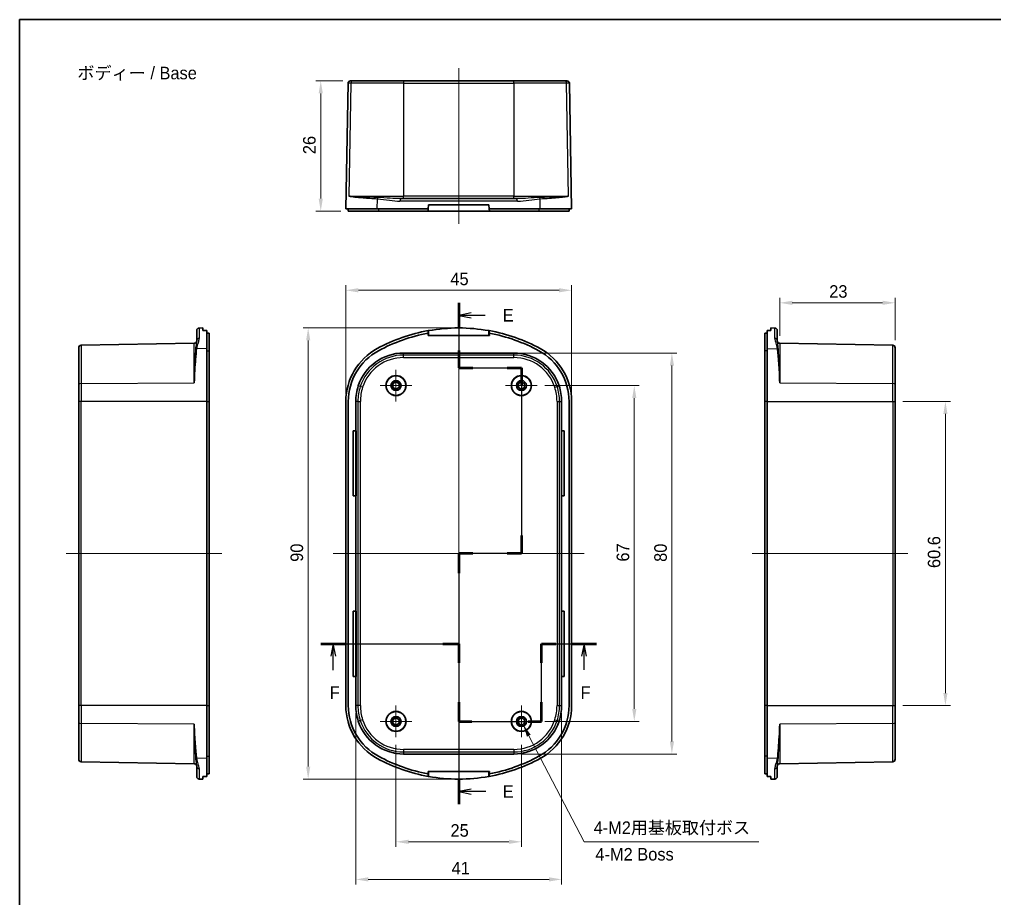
# Model space of a CAD drawing. Header units: millimetres. Extents: x -310 to 1154, y 4 to 285.
# Drawn here: x 763 to 957.3, y 110.1 to 285.5 of the extents above; entities that cross this region are included whole.
import ezdxf

# ---------------------------------------------------------------- set-up
doc = ezdxf.new("R2010")
doc.units = ezdxf.units.MM
doc.layers.get('Defpoints').update_dxf_attribs({"lineweight": 25})
for name, color, linetype, lineweight in [('Border (ISO)', 7, 'Continuous', 35), ('Center Mark (ISO)', 131, 'Continuous', 18), ('Centerline (ISO)', 131, 'Continuous', 18), ('Dimension (ISO)', 7, 'Continuous', 18), ('Section Line (ISO)', 7, 'Continuous', 25), ('Symbol (ISO)', 7, 'Continuous', 18), ('Visible (ISO)', 7, 'Continuous', 35), ('Visible Narrow (ISO)', 7, 'Continuous', 25)]:
    doc.layers.add(name, color=color, linetype=linetype, lineweight=lineweight)
doc.styles.add('Note Text (TK)', font='')
doc.styles.get('Note Text (TK)').set_extended_font_data('MS PGothic')
doc.dimstyles.new('Default - Method 1b (TK)', dxfattribs={"dimtxt": 2.5, "dimasz": 2.5, "dimexe": 1, "dimexo": 1.5, "dimgap": 1, "dimtad": 1, "dimtoh": 1, "dimrnd": 1e-08, "dimdsep": 46, "dimtxsty": 'Note Text (TK)', "dimcen": 0.09, "dimdle": 5, "dimclrd": 100, "dimclre": 100, "dimclrt": 7, "dimadec": 1, "dimazin": 1, "dimtfac": 1, "dimtmove": 0, "dimatfit": 3, "dimfxl": 1, "dimtolj": 1, "dimlwd": -1, "dimlwe": -1, "dimarcsym": 0})

# ---------------------------------------------------------------- blocks, each defined once
blk = doc.blocks.new('図面枠 tk図枠')
at = {"layer": 'Border (ISO)'}
for q in [(405.5, 289), (14.5, 8)]:
    blk.add_line((14.5, 289), q, dxfattribs=at)
blk = doc.blocks.new('2dTransSection4')
at = {"layer": 'Section Line (ISO)', "linetype": 'Continuous'}
for p, q in [((102.04, 235.98), (102.04, 223.01)), ((104.54, 233.98), (102.04, 233.48)), ((104.54, 233.48), (102.04, 233.48)), ((102.04, 233.48), (104.54, 232.98)), ((107.34, 233.48), (104.54, 233.48)), ((102.04, 223.01), (114.54, 223.01)), ((114.54, 223.01), (114.54, 185.98)), ((114.54, 185.98), (102.04, 185.98)), ((102.04, 185.98), (102.04, 135.98)), ((104.54, 138.98), (102.04, 138.48)), ((104.54, 138.48), (102.04, 138.48)), ((102.04, 138.48), (104.54, 137.98)), ((107.42, 138.48), (104.54, 138.48))]:
    blk.add_line(p, q, dxfattribs=at)
at = {"layer": 'Section Line (ISO)', "linetype": 'Continuous', "lineweight": 50}
for p, q in [((102.04, 235.98), (102.04, 230.98)), ((102.04, 226.5), (102.04, 223.01)), ((102.04, 223.01), (104.88, 223.01)), ((111.71, 223.01), (114.54, 223.01)), ((114.54, 223.01), (114.54, 219.44)), ((114.54, 189.55), (114.54, 185.98)), ((104.88, 185.98), (102.04, 185.98)), ((102.04, 185.98), (102.04, 182.03)), ((114.54, 185.98), (111.71, 185.98)), ((102.04, 140.98), (102.04, 135.98))]:
    blk.add_line(p, q, dxfattribs=at)
at = {"layer": 'Section Line (ISO)', "char_height": 2.5, "attachment_point": 7, "style": 'Note Text (TK)'}
for insert in [(110.82, 232.25), (110.82, 137.25)]:
    blk.add_mtext('E', dxfattribs=dict(at, insert=insert))
blk = doc.blocks.new('2dTransSection5')
at = {"layer": 'Section Line (ISO)', "linetype": 'Continuous'}
for p, q in [((74.54, 167.98), (102.04, 167.98)), ((77.04, 167.98), (76.54, 165.48)), ((77.04, 165.48), (77.04, 167.98)), ((77.54, 165.48), (77.04, 167.98)), ((102.04, 167.98), (102.04, 152.48)), ((118.55, 152.48), (118.55, 167.98)), ((118.55, 167.98), (129.54, 167.98)), ((127.04, 167.98), (126.54, 165.48)), ((127.04, 165.48), (127.04, 167.98)), ((127.54, 165.48), (127.04, 167.98)), ((77.04, 162.73), (77.04, 165.48)), ((127.04, 162.78), (127.04, 165.48)), ((102.04, 152.48), (118.55, 152.48))]:
    blk.add_line(p, q, dxfattribs=at)
at = {"layer": 'Section Line (ISO)', "linetype": 'Continuous', "lineweight": 50}
for p, q in [((74.54, 167.98), (79.54, 167.98)), ((98.88, 167.98), (102.04, 167.98)), ((102.04, 167.98), (102.04, 164.14)), ((118.55, 164.14), (118.55, 167.98)), ((118.55, 167.98), (121.38, 167.98)), ((124.54, 167.98), (129.54, 167.98)), ((102.04, 156.31), (102.04, 152.48)), ((118.55, 152.48), (118.55, 156.31)), ((102.04, 152.48), (104.67, 152.48)), ((115.92, 152.48), (118.55, 152.48))]:
    blk.add_line(p, q, dxfattribs=at)
at = {"layer": 'Section Line (ISO)', "char_height": 2.5, "attachment_point": 7, "style": 'Note Text (TK)'}
for insert in [(76.33, 156.98), (126.33, 156.98)]:
    blk.add_mtext('F', dxfattribs=dict(at, insert=insert))
blk = doc.blocks.new('*D33')
at = {"layer": 'Defpoints', "color": 0}
for p in [(828.98, 273.23), (823.04, 247.23), (828.54, 247.23)]:
    blk.add_point(p, dxfattribs=at)
at = {"layer": 'Dimension (ISO)', "color": 100}
for p, q in [((827.48, 273.23), (822.04, 273.23)), ((823.04, 270.73), (823.04, 249.73)), ((827.04, 247.23), (822.04, 247.23))]:
    blk.add_line(p, q, dxfattribs=at)
for points in [[(822.63, 270.73), (823.46, 270.73), (823.04, 273.23)], [(822.63, 249.73), (823.46, 249.73), (823.04, 247.23)]]:
    blk.add_solid(points, dxfattribs=at)
at = {"layer": 'Dimension (ISO)', "color": 7, "insert": (820.79, 258.6), "char_height": 2.5, "attachment_point": 4, "rotation": 90, "style": 'Note Text (TK)'}
blk.add_mtext('\\A1;26', dxfattribs=at)
blk = doc.blocks.new('*D40')
at = {"layer": 'Defpoints', "color": 0}
for p in [(873.04, 231.45), (828.04, 209.28), (873.04, 209.28)]:
    blk.add_point(p, dxfattribs=at)
at = {"layer": 'Dimension (ISO)', "color": 100}
for p, q in [((828.04, 210.78), (828.04, 232.45)), ((830.54, 231.45), (870.54, 231.45)), ((873.04, 210.78), (873.04, 232.45))]:
    blk.add_line(p, q, dxfattribs=at)
for points in [[(830.54, 231.87), (830.54, 231.03), (828.04, 231.45)], [(870.54, 231.87), (870.54, 231.03), (873.04, 231.45)]]:
    blk.add_solid(points, dxfattribs=at)
at = {"layer": 'Dimension (ISO)', "color": 7, "insert": (848.88, 233.7), "char_height": 2.5, "attachment_point": 4, "style": 'Note Text (TK)'}
blk.add_mtext('\\A1;45', dxfattribs=at)
blk = doc.blocks.new('*D41')
at = {"layer": 'Defpoints', "color": 0}
for p in [(820.54, 223.94), (850.54, 223.94), (850.54, 133.96)]:
    blk.add_point(p, dxfattribs=at)
at = {"layer": 'Dimension (ISO)', "color": 100}
for p, q in [((849.04, 223.94), (819.54, 223.94)), ((820.54, 136.46), (820.54, 221.44)), ((849.04, 133.96), (819.54, 133.96))]:
    blk.add_line(p, q, dxfattribs=at)
for points in [[(820.13, 221.44), (820.96, 221.44), (820.54, 223.94)], [(820.13, 136.46), (820.96, 136.46), (820.54, 133.96)]]:
    blk.add_solid(points, dxfattribs=at)
at = {"layer": 'Dimension (ISO)', "color": 7, "insert": (818.29, 177.29), "char_height": 2.5, "attachment_point": 4, "rotation": 90, "style": 'Note Text (TK)'}
blk.add_mtext('\\A1;90', dxfattribs=at)
blk = doc.blocks.new('*D42')
at = {"layer": 'Defpoints', "color": 0}
for p in [(866.2, 212.45), (866.2, 145.45), (885.54, 145.45)]:
    blk.add_point(p, dxfattribs=at)
at = {"layer": 'Dimension (ISO)', "color": 100}
for p, q in [((867.7, 212.45), (886.54, 212.45)), ((885.54, 209.95), (885.54, 147.95)), ((867.7, 145.45), (886.54, 145.45))]:
    blk.add_line(p, q, dxfattribs=at)
for points in [[(885.13, 209.95), (885.96, 209.95), (885.54, 212.45)], [(885.13, 147.95), (885.96, 147.95), (885.54, 145.45)]]:
    blk.add_solid(points, dxfattribs=at)
at = {"layer": 'Dimension (ISO)', "color": 7, "insert": (883.29, 177.34), "char_height": 2.5, "attachment_point": 4, "rotation": 90, "style": 'Note Text (TK)'}
blk.add_mtext('\\A1;67', dxfattribs=at)
blk = doc.blocks.new('*D43')
at = {"layer": 'Defpoints', "color": 0}
for p in [(861.53, 218.94), (861.53, 138.96), (893.04, 138.96)]:
    blk.add_point(p, dxfattribs=at)
at = {"layer": 'Dimension (ISO)', "color": 100}
for p, q in [((863.03, 218.94), (894.04, 218.94)), ((893.04, 216.44), (893.04, 141.46)), ((863.03, 138.96), (894.04, 138.96))]:
    blk.add_line(p, q, dxfattribs=at)
for points in [[(892.63, 216.44), (893.46, 216.44), (893.04, 218.94)], [(892.63, 141.46), (893.46, 141.46), (893.04, 138.96)]]:
    blk.add_solid(points, dxfattribs=at)
at = {"layer": 'Dimension (ISO)', "color": 7, "insert": (890.79, 177.28), "char_height": 2.5, "attachment_point": 4, "rotation": 90, "style": 'Note Text (TK)'}
blk.add_mtext('\\A1;80', dxfattribs=at)
blk = doc.blocks.new('*D44')
at = {"layer": 'Defpoints', "color": 0}
for p in [(838.04, 142.29), (863.04, 142.29), (863.04, 121.45)]:
    blk.add_point(p, dxfattribs=at)
at = {"layer": 'Dimension (ISO)', "color": 100}
for p, q in [((838.04, 140.79), (838.04, 120.45)), ((863.04, 140.79), (863.04, 120.45)), ((840.54, 121.45), (860.54, 121.45))]:
    blk.add_line(p, q, dxfattribs=at)
for points in [[(840.54, 121.87), (840.54, 121.03), (838.04, 121.45)], [(860.54, 121.87), (860.54, 121.03), (863.04, 121.45)]]:
    blk.add_solid(points, dxfattribs=at)
at = {"layer": 'Dimension (ISO)', "color": 7, "insert": (848.91, 123.7), "char_height": 2.5, "attachment_point": 4, "style": 'Note Text (TK)'}
blk.add_mtext('\\A1;25', dxfattribs=at)
blk = doc.blocks.new('*D45')
at = {"layer": 'Defpoints', "color": 0}
for p in [(830.03, 148.62), (871.05, 148.62), (871.05, 113.95)]:
    blk.add_point(p, dxfattribs=at)
at = {"layer": 'Dimension (ISO)', "color": 100}
for p, q in [((830.03, 147.12), (830.03, 112.95)), ((871.05, 147.12), (871.05, 112.95)), ((832.53, 113.95), (868.55, 113.95))]:
    blk.add_line(p, q, dxfattribs=at)
for points in [[(832.53, 114.37), (832.53, 113.53), (830.03, 113.95)], [(868.55, 114.37), (868.55, 113.53), (871.05, 113.95)]]:
    blk.add_solid(points, dxfattribs=at)
at = {"layer": 'Dimension (ISO)', "color": 7, "insert": (849.13, 116.2), "char_height": 2.5, "attachment_point": 4, "style": 'Note Text (TK)'}
blk.add_mtext('\\A1;41', dxfattribs=at)
blk = doc.blocks.new('*D46')
at = {"layer": 'Defpoints', "color": 0}
for p in [(862.72, 146.07), (863.37, 144.83)]:
    blk.add_point(p, dxfattribs=at)
at = {"layer": 'Dimension (ISO)', "color": 100}
for p, q in [((862.95, 145.45), (863.13, 145.45)), ((863.04, 145.36), (863.04, 145.54)), ((875.54, 121.45), (864.52, 142.61)), ((910.4, 121.45), (875.54, 121.45))]:
    blk.add_line(p, q, dxfattribs=at)
blk.add_solid([(864.89, 142.81), (864.15, 142.42), (863.37, 144.83)], dxfattribs=at)
at = {"layer": 'Dimension (ISO)', "color": 7, "insert": (876.54, 124.13), "char_height": 2.5, "attachment_point": 4, "style": 'Note Text (TK)'}
blk.add_mtext('\\A1; \\fＭＳ Ｐゴシック|b0|i0;\\H2.4873;4-M2用基板取付ボス', dxfattribs=at)
blk = doc.blocks.new('*D47')
at = {"layer": 'Defpoints', "color": 0}
for p in [(914.53, 228.95), (914.53, 220.88), (937.54, 219.99)]:
    blk.add_point(p, dxfattribs=at)
at = {"layer": 'Dimension (ISO)', "color": 100}
for p, q in [((914.53, 222.38), (914.53, 229.95)), ((937.54, 221.49), (937.54, 229.95)), ((935.04, 228.95), (917.03, 228.95))]:
    blk.add_line(p, q, dxfattribs=at)
for points in [[(917.03, 229.37), (917.03, 228.53), (914.53, 228.95)], [(935.04, 229.37), (935.04, 228.53), (937.54, 228.95)]]:
    blk.add_solid(points, dxfattribs=at)
at = {"layer": 'Dimension (ISO)', "color": 7, "insert": (924.4, 231.2), "char_height": 2.5, "attachment_point": 4, "style": 'Note Text (TK)'}
blk.add_mtext('\\A1;23', dxfattribs=at)
blk = doc.blocks.new('*D48')
at = {"layer": 'Defpoints', "color": 0}
for p in [(937.54, 209.28), (937.54, 148.62), (947.56, 148.62)]:
    blk.add_point(p, dxfattribs=at)
at = {"layer": 'Dimension (ISO)', "color": 100}
for p, q in [((939.04, 209.28), (948.56, 209.28)), ((947.56, 206.78), (947.56, 151.12)), ((939.04, 148.62), (948.56, 148.62))]:
    blk.add_line(p, q, dxfattribs=at)
for points in [[(947.14, 206.78), (947.97, 206.78), (947.56, 209.28)], [(947.14, 151.12), (947.97, 151.12), (947.56, 148.62)]]:
    blk.add_solid(points, dxfattribs=at)
at = {"layer": 'Dimension (ISO)', "color": 7, "insert": (945.31, 176.05), "char_height": 2.5, "attachment_point": 4, "rotation": 90, "style": 'Note Text (TK)'}
blk.add_mtext('\\A1;60.6', dxfattribs=at)

msp = doc.modelspace()

# ---------------------------------------------------------------- linework, layer by layer
at = {"layer": 'Center Mark (ISO)', "linetype": 'Continuous'}
for p, q in [((838.043, 215.6091), (838.043, 209.2877)), ((863.043, 215.6091), (863.043, 209.2877)), ((841.2037, 212.4484), (834.8823, 212.4484)), ((866.2037, 212.4484), (859.8823, 212.4484)), ((838.043, 148.6091), (838.043, 142.2877)), ((863.043, 148.6091), (863.043, 142.2877)), ((841.2037, 145.4484), (834.8823, 145.4484)), ((866.2037, 145.4484), (859.8823, 145.4484))]:
    msp.add_line(p, q, dxfattribs=at)
at = {"layer": 'Centerline (ISO)', "linetype": 'Continuous'}
for p, q in [((850.543, 275.7267), (850.543, 244.7267)), ((850.543, 226.4484), (850.543, 131.4484)), ((772.3201, 178.9484), (803.3201, 178.9484)), ((875.543, 178.9484), (825.543, 178.9484)), ((909.0376, 178.9484), (940.0376, 178.9484))]:
    msp.add_line(p, q, dxfattribs=at)
at = {"layer": 'Visible (ISO)'}
for p, q in [((828.043, 247.7267), (828.4795, 272.7354)), ((828.9795, 273.2267), (829.5229, 273.2267)), ((829.5229, 273.2267), (839.5574, 273.2267)), ((861.5286, 273.2267), (839.5574, 273.2267)), ((861.5286, 273.2267), (871.5631, 273.2267)), ((871.5631, 273.2267), (872.1066, 273.2267)), ((873.043, 247.7267), (872.6065, 272.7354)), ((839.009, 249.7267), (862.077, 249.7267)), ((834.3157, 247.7267), (828.043, 247.7267)), ((828.543, 247.7267), (828.543, 247.2267)), ((828.543, 247.2267), (834.5544, 247.2267)), ((844.4774, 247.7267), (834.3157, 247.7267)), ((834.5544, 247.2267), (844.4336, 247.2267)), ((844.4774, 247.7267), (844.4336, 247.2267)), ((844.4336, 247.2267), (856.6524, 247.2267)), ((844.543, 248.4767), (844.4774, 247.7267)), ((856.543, 248.4767), (844.543, 248.4767)), ((856.6086, 247.7267), (856.543, 248.4767)), ((856.6524, 247.2267), (856.6086, 247.7267)), ((866.7703, 247.7267), (856.6086, 247.7267)), ((856.6524, 247.2267), (866.5316, 247.2267)), ((866.5316, 247.2267), (872.543, 247.2267)), ((873.043, 247.7267), (866.7703, 247.7267)), ((872.543, 247.7267), (872.543, 247.2267)), ((798.8113, 223.9221), (799.5701, 223.9353)), ((799.5701, 223.9353), (799.5701, 223.4015)), ((913.5463, 223.9221), (912.7876, 223.9353)), ((912.7876, 223.4015), (912.7876, 223.9353)), ((798.3201, 221.3723), (798.3201, 223.4222)), ((800.3201, 223.403), (800.3201, 219.8261)), ((800.8201, 219.3867), (800.8201, 222.8866)), ((844.4336, 222.4484), (844.4336, 222.8866)), ((844.4336, 222.4484), (856.6524, 222.4484)), ((844.4774, 222.8947), (844.4774, 223.403)), ((844.543, 222.4484), (844.543, 223.4015)), ((856.543, 223.4015), (856.543, 222.4484)), ((856.6086, 223.403), (856.6086, 222.8947)), ((856.6524, 222.8866), (856.6524, 222.4484)), ((911.5376, 222.8866), (911.5376, 219.3867)), ((912.0376, 219.8261), (912.0376, 223.403)), ((914.0376, 223.4222), (914.0376, 221.3723)), ((774.8201, 212.7059), (774.8201, 219.992)), ((775.3113, 220.4919), (797.8288, 220.8849)), ((800.3201, 219.8261), (800.3201, 209.281)), ((912.0376, 209.281), (912.0376, 219.8261)), ((937.0463, 220.4919), (914.5288, 220.8849)), ((937.5376, 219.992), (937.5376, 212.7059)), ((800.8201, 209.281), (800.8201, 219.3867)), ((839.5574, 218.9372), (861.5286, 218.9372)), ((911.5376, 219.3867), (911.5376, 209.281)), ((774.8201, 209.281), (774.8201, 212.7059)), ((937.5376, 212.7059), (937.5376, 209.281)), ((774.8201, 209.281), (774.8201, 148.6158)), ((800.3201, 148.6158), (800.3201, 209.281)), ((800.8201, 209.281), (800.8201, 148.6158)), ((828.043, 148.6158), (828.043, 209.281)), ((828.543, 209.281), (828.543, 148.6158)), ((830.0343, 203.4484), (830.0343, 209.281)), ((871.0517, 209.281), (871.0517, 203.4484)), ((872.543, 148.6158), (872.543, 209.281)), ((873.043, 209.281), (873.043, 148.6158)), ((911.5376, 148.6158), (911.5376, 209.281)), ((912.0376, 209.281), (912.0376, 148.6158)), ((937.5376, 148.6158), (937.5376, 209.281)), ((829.5343, 190.4484), (829.5343, 203.4484)), ((829.5343, 203.4484), (830.0343, 203.4484)), ((830.0343, 203.4484), (830.0588, 203.4484)), ((830.0588, 203.4484), (830.0796, 203.4484)), ((830.0588, 203.4484), (830.0588, 190.4484)), ((830.0796, 203.4484), (830.0796, 190.4484)), ((871.0064, 190.4484), (871.0064, 203.4484)), ((871.0064, 203.4484), (871.0272, 203.4484)), ((871.0272, 203.4484), (871.0517, 203.4484)), ((871.0272, 203.4484), (871.0272, 190.4484)), ((871.0517, 203.4484), (871.5517, 203.4484)), ((871.5517, 203.4484), (871.5517, 190.4484)), ((830.0343, 190.4484), (829.5343, 190.4484)), ((830.0343, 167.4484), (830.0343, 190.4484)), ((830.0588, 190.4484), (830.0343, 190.4484)), ((830.0796, 190.4484), (830.0588, 190.4484)), ((871.0272, 190.4484), (871.0064, 190.4484)), ((871.0517, 190.4484), (871.0272, 190.4484)), ((871.0517, 190.4484), (871.0517, 167.4484)), ((871.5517, 190.4484), (871.0517, 190.4484)), ((829.5343, 154.4484), (829.5343, 167.4484)), ((829.5343, 167.4484), (830.0343, 167.4484)), ((830.0343, 167.4484), (830.0588, 167.4484)), ((830.0588, 167.4484), (830.0796, 167.4484)), ((830.0588, 167.4484), (830.0588, 154.4484)), ((830.0796, 167.4484), (830.0796, 154.4484)), ((871.0064, 167.4484), (871.0272, 167.4484)), ((871.0064, 154.4484), (871.0064, 167.4484)), ((871.0272, 167.4484), (871.0517, 167.4484)), ((871.0272, 167.4484), (871.0272, 154.4484)), ((871.0517, 167.4484), (871.5517, 167.4484)), ((871.5517, 167.4484), (871.5517, 154.4484)), ((830.0343, 154.4484), (829.5343, 154.4484)), ((830.0343, 148.6158), (830.0343, 154.4484)), ((830.0588, 154.4484), (830.0343, 154.4484)), ((830.0796, 154.4484), (830.0588, 154.4484)), ((871.0272, 154.4484), (871.0064, 154.4484)), ((871.0517, 154.4484), (871.0272, 154.4484)), ((871.0517, 154.4484), (871.0517, 148.6158)), ((871.5517, 154.4484), (871.0517, 154.4484)), ((774.8201, 145.1909), (774.8201, 148.6158)), ((800.3201, 148.6158), (800.3201, 138.0707)), ((800.8201, 138.5101), (800.8201, 148.6158)), ((911.5376, 148.6158), (911.5376, 138.5101)), ((912.0376, 138.0707), (912.0376, 148.6158)), ((937.5376, 148.6158), (937.5376, 145.1909)), ((774.8201, 137.9049), (774.8201, 145.1909)), ((937.5376, 145.1909), (937.5376, 137.9049)), ((800.3201, 138.0707), (800.3201, 134.4938)), ((800.8201, 135.0102), (800.8201, 138.5101)), ((861.5286, 138.9597), (839.5574, 138.9597)), ((911.5376, 138.5101), (911.5376, 135.0102)), ((912.0376, 134.4938), (912.0376, 138.0707)), ((775.3113, 137.4049), (797.8288, 137.0119)), ((798.3201, 134.4747), (798.3201, 136.5246)), ((914.0376, 136.5246), (914.0376, 134.4747)), ((937.0463, 137.4049), (914.5288, 137.0119)), ((799.5701, 134.4953), (799.5701, 133.9615)), ((856.6524, 135.4484), (844.4336, 135.4484)), ((844.4336, 135.0102), (844.4336, 135.4484)), ((844.4774, 134.4938), (844.4774, 135.0021)), ((844.543, 134.4953), (844.543, 135.4484)), ((856.543, 135.4484), (856.543, 134.4953)), ((856.6086, 135.0021), (856.6086, 134.4938)), ((856.6524, 135.4484), (856.6524, 135.0102)), ((912.7876, 133.9615), (912.7876, 134.4953)), ((798.8113, 133.9748), (799.5701, 133.9615)), ((913.5463, 133.9748), (912.7876, 133.9615))]:
    msp.add_line(p, q, dxfattribs=at)
for centre, radius in [((838.043, 212.4484), 2), ((838.043, 212.4484), 1.9651), ((863.043, 212.4484), 2), ((863.043, 212.4484), 1.9651), ((838.043, 212.4484), 1), ((838.043, 212.4484), 0.6974), ((838.043, 212.4484), 0.6607), ((863.043, 212.4484), 1), ((863.043, 212.4484), 0.6974), ((863.043, 212.4484), 0.6607), ((838.043, 145.4484), 2), ((838.043, 145.4484), 1.9651), ((838.043, 145.4484), 1), ((838.043, 145.4484), 0.6974), ((838.043, 145.4484), 0.6607), ((863.043, 145.4484), 2), ((863.043, 145.4484), 1.9651), ((863.043, 145.4484), 1), ((863.043, 145.4484), 0.6974), ((863.043, 145.4484), 0.6607)]:
    msp.add_circle(centre, radius, dxfattribs=at)
for centre, radius, start, end in [((828.9795, 272.7267), 0.5, 90, 179), ((872.1066, 272.7267), 0.5, 1, 90), ((798.8201, 223.4222), 0.5, 91, 180), ((850.543, 189.9484), 33.9869, 79.831795, 100.168205), ((913.5376, 223.4222), 0.5, 0, 89), ((850.543, 189.9484), 34, 100.276606, 118.507431), ((850.543, 189.9484), 33.5, 100.507777, 118.507431), ((850.543, 189.9484), 33.5, 100.431693, 100.507777), ((850.543, 189.9484), 34, 61.492569, 79.723394), ((850.543, 189.9484), 33.5, 79.492223, 79.568307), ((850.543, 189.9484), 33.5, 61.492569, 79.492223), ((775.3201, 219.992), 0.5, 91, 180), ((797.8201, 221.3849), 0.5, 271, 0), ((840.043, 209.281), 12, 118.507431, 180), ((861.043, 209.281), 12, 0, 61.492569), ((914.5376, 221.3849), 0.5, 180, 269), ((937.0376, 219.992), 0.5, 0, 89), ((840.043, 209.281), 11.5, 118.507431, 180), ((839.5574, 209.4391), 9.498, 90, 161.966859), ((861.5286, 209.4391), 9.498, 18.033141, 90), ((861.043, 209.281), 11.5, 0, 61.492569), ((840.043, 209.281), 10.0087, 161.966859, 180), ((861.043, 209.281), 10.0087, 0, 18.033141), ((840.043, 148.6158), 12, 180, 241.492569), ((840.043, 148.6158), 11.5, 180, 241.492569), ((840.043, 148.6158), 10.0087, 180, 198.033141), ((861.043, 148.6158), 11.5, 298.507431, 0), ((861.043, 148.6158), 12, 298.507431, 0), ((861.043, 148.6158), 10.0087, 341.966859, 0), ((839.5574, 148.4577), 9.498, 198.033141, 270), ((861.5286, 148.4577), 9.498, 270, 341.966859), ((850.543, 167.9484), 34, 241.492569, 259.723394), ((850.543, 167.9484), 33.5, 241.492569, 259.492223), ((850.543, 167.9484), 34, 280.276606, 298.507431), ((850.543, 167.9484), 33.5, 280.507777, 298.507431), ((775.3201, 137.9049), 0.5, 180, 269), ((797.8201, 136.512), 0.5, 0, 89), ((914.5376, 136.512), 0.5, 91, 180), ((937.0376, 137.9049), 0.5, 271, 0), ((798.8201, 134.4747), 0.5, 180, 269), ((850.543, 167.9484), 33.5, 259.492223, 259.568307), ((850.543, 167.9484), 33.9869, 259.831795, 280.168205), ((850.543, 167.9484), 33.5, 280.431693, 280.507777), ((913.5376, 134.4747), 0.5, 271, 0)]:
    msp.add_arc(centre, radius, start, end, dxfattribs=at)
for centre, major_axis, ratio, start_param, end_param in [((808.8647, 189.9484), (-390.3265, 0), 0.08572973, 4.73428172, 4.73620369), ((730.9898, 189.9484), (382.9068, 0), 0.08748866, 1.38740103, 1.38872894), ((843.7298, 189.9484), (34.1491, 0), 0.97989532, 1.54698162, 1.54890359), ((857.3562, 189.9484), (34.1491, 0), 0.97989532, 1.59268906, 1.59461103), ((981.3679, 189.9484), (382.9068, 0), 0.08748866, 1.75286372, 1.75419163), ((903.4929, 189.9484), (-390.3265, 0), 0.08572973, 4.68857427, 4.69049624), ((808.8647, 167.9484), (390.3265, 0), 0.08572973, 4.68857427, 4.69049624), ((730.9898, 167.9484), (-382.9068, 0), 0.08748866, 1.75286372, 1.75419163), ((843.7298, 167.9484), (-34.1491, 0), 0.97989532, 1.59268906, 1.59461103), ((857.3562, 167.9484), (-34.1491, 0), 0.97989532, 1.54698162, 1.54890359), ((981.3679, 167.9484), (-382.9068, 0), 0.08748866, 1.38740103, 1.38872894), ((903.4929, 167.9484), (390.3265, 0), 0.08572973, 4.73428172, 4.73620369)]:
    msp.add_ellipse(centre, major_axis=major_axis, ratio=ratio, start_param=start_param, end_param=end_param, dxfattribs=at)
at = {"layer": 'Visible Narrow (ISO)'}
for p, q in [((829.0476, 272.7354), (828.4795, 272.7354)), ((829.0476, 272.7354), (828.6738, 250.218)), ((839.5574, 272.7354), (829.0476, 272.7354)), ((839.5574, 273.2267), (839.5574, 272.7354)), ((839.5574, 272.7354), (861.5286, 272.7354)), ((839.5574, 272.7354), (839.5574, 250.218)), ((861.5286, 272.7354), (861.5286, 273.2267)), ((872.0385, 272.7354), (861.5286, 272.7354)), ((861.5286, 272.7354), (861.5286, 250.218)), ((872.6065, 272.7354), (872.0385, 272.7354)), ((872.4122, 250.218), (872.0385, 272.7354)), ((828.6738, 250.218), (839.5574, 250.218)), ((834.3157, 247.7267), (834.3322, 249.7011)), ((862.2492, 249.2354), (838.8368, 249.2354)), ((839.5574, 249.7267), (839.5574, 250.218)), ((861.5286, 250.218), (839.5574, 250.218)), ((861.5286, 250.218), (872.4122, 250.218)), ((861.5286, 249.7267), (861.5286, 250.218)), ((866.7703, 247.7267), (866.7538, 249.7011)), ((834.5544, 247.7267), (834.5544, 247.2267)), ((866.5316, 247.7267), (866.5316, 247.2267)), ((798.8113, 223.9221), (798.8113, 221.8416)), ((913.5463, 221.8416), (913.5463, 223.9221)), ((775.3113, 220.4919), (775.3113, 212.8607)), ((797.8288, 212.9824), (797.8288, 220.8849)), ((800.3201, 219.8261), (798.3457, 219.7958)), ((912.0376, 219.8261), (914.0119, 219.7958)), ((914.5288, 220.8849), (914.5288, 212.9824)), ((937.0463, 212.8607), (937.0463, 220.4919)), ((800.3201, 219.3867), (800.8201, 219.3867)), ((839.5574, 218.5268), (839.5574, 218.9372)), ((839.5574, 218.0269), (839.5574, 218.5268)), ((861.5286, 218.5268), (839.5574, 218.5268)), ((839.5574, 218.0269), (861.5286, 218.0269)), ((861.5286, 218.5268), (861.5286, 218.9372)), ((861.5286, 218.0269), (861.5286, 218.5268)), ((912.0376, 219.3867), (911.5376, 219.3867)), ((775.3113, 212.8607), (797.8288, 212.9824)), ((775.3113, 212.8607), (775.3113, 209.281)), ((830.9161, 212.2524), (830.5259, 212.3794)), ((831.3915, 212.0976), (830.9161, 212.2524)), ((869.6945, 212.0976), (870.1699, 212.2524)), ((870.1699, 212.2524), (870.5601, 212.3794)), ((914.5288, 212.9824), (937.0463, 212.8607)), ((937.0463, 209.281), (937.0463, 212.8607)), ((775.3113, 209.281), (774.8201, 209.281)), ((800.3201, 209.281), (775.3113, 209.281)), ((775.3113, 148.6158), (775.3113, 209.281)), ((800.3201, 209.281), (800.8201, 209.281)), ((830.4446, 209.281), (830.0343, 209.281)), ((830.4446, 209.281), (830.9445, 209.281)), ((830.4446, 209.281), (830.4446, 148.6158)), ((830.9445, 148.6158), (830.9445, 209.281)), ((870.1415, 209.281), (870.6414, 209.281)), ((870.1415, 209.281), (870.1415, 148.6158)), ((870.6414, 148.6158), (870.6414, 209.281)), ((870.6414, 209.281), (871.0517, 209.281)), ((912.0376, 209.281), (911.5376, 209.281)), ((912.0376, 209.281), (937.0463, 209.281)), ((937.0463, 209.281), (937.5376, 209.281)), ((937.0463, 209.281), (937.0463, 148.6158)), ((775.3113, 148.6158), (774.8201, 148.6158)), ((800.3201, 148.6158), (775.3113, 148.6158)), ((775.3113, 148.6158), (775.3113, 145.0361)), ((800.3201, 148.6158), (800.8201, 148.6158)), ((830.4446, 148.6158), (830.0343, 148.6158)), ((830.9445, 148.6158), (830.4446, 148.6158)), ((870.1415, 148.6158), (870.6414, 148.6158)), ((870.6414, 148.6158), (871.0517, 148.6158)), ((912.0376, 148.6158), (911.5376, 148.6158)), ((912.0376, 148.6158), (937.0463, 148.6158)), ((937.0463, 148.6158), (937.5376, 148.6158)), ((937.0463, 145.0361), (937.0463, 148.6158)), ((831.3915, 145.7992), (830.9161, 145.6445)), ((869.6945, 145.7992), (870.1699, 145.6445)), ((775.3113, 145.0361), (775.3113, 137.4049)), ((797.8288, 144.9145), (775.3113, 145.0361)), ((797.8288, 137.0119), (797.8288, 144.9145)), ((830.9161, 145.6445), (830.5259, 145.5174)), ((870.1699, 145.6445), (870.5601, 145.5174)), ((937.0463, 145.0361), (914.5288, 144.9145)), ((914.5288, 144.9145), (914.5288, 137.0119)), ((937.0463, 137.4049), (937.0463, 145.0361)), ((800.3201, 138.0707), (798.3457, 138.101)), ((800.3201, 138.5101), (800.8201, 138.5101)), ((839.5574, 139.8699), (839.5574, 139.37)), ((861.5286, 139.8699), (839.5574, 139.8699)), ((839.5574, 139.37), (861.5286, 139.37)), ((839.5574, 139.37), (839.5574, 138.9597)), ((861.5286, 139.8699), (861.5286, 139.37)), ((861.5286, 139.37), (861.5286, 138.9597)), ((912.0376, 138.5101), (911.5376, 138.5101)), ((914.0119, 138.101), (912.0376, 138.0707)), ((798.8113, 136.0553), (798.8113, 133.9748)), ((913.5463, 133.9748), (913.5463, 136.0553))]:
    msp.add_line(p, q, dxfattribs=at)
for centre, radius, start, end in [((839.5574, 209.4391), 9.0877, 90, 161.966859), ((839.5574, 209.4391), 8.5878, 90, 161.966859), ((861.5286, 209.4391), 9.0877, 18.033141, 90), ((861.5286, 209.4391), 8.5878, 18.033141, 90), ((840.043, 209.281), 9.5984, 161.966859, 180), ((840.043, 209.281), 9.0985, 161.966859, 180), ((861.043, 209.281), 9.0985, 0, 18.033141), ((861.043, 209.281), 9.5984, 0, 18.033141), ((840.043, 148.6158), 9.5984, 180, 198.033141), ((840.043, 148.6158), 9.0985, 180, 198.033141), ((861.043, 148.6158), 9.0985, 341.966859, 0), ((861.043, 148.6158), 9.5984, 341.966859, 0), ((839.5574, 148.4577), 8.5878, 198.033141, 270), ((861.5286, 148.4577), 8.5878, 270, 341.966859), ((839.5574, 148.4577), 9.0877, 198.033141, 270), ((861.5286, 148.4577), 9.0877, 270, 341.966859)]:
    msp.add_arc(centre, radius, start, end, dxfattribs=at)
for centre, major_axis, ratio, start_param, end_param in [((829.5229, 272.7267), (0, 0.5), 0.95087762, 0, 1.55334303), ((871.5631, 272.7267), (0, 0.5), 0.95087762, 4.72984227, 6.28318531), ((834.5708, 249.6923), (-0.0293, -0.4991), 0.47742996, 4.17579063, 4.72288762), ((839.009, 249.2267), (0, 0.5), 0.34456756, 0, 1.55334303), ((862.077, 249.2267), (0, 0.5), 0.34456756, 4.72984227, 6.28318531), ((866.5152, 249.6923), (0.0293, -0.4991), 0.47742996, 1.56029769, 2.10739467), ((798.8201, 221.3723), (-0.5, 0), 0.93876152, 4.72984227, 6.28318531), ((913.5376, 221.3723), (0.5, 0), 0.93876152, 0, 1.55334303), ((798.3544, 219.3565), (0.4971, -0.0535), 0.87716449, 1.68244875, 2.22954574), ((914.0032, 219.3565), (-0.4971, -0.0535), 0.87716449, 4.05363957, 4.60073656), ((775.3201, 212.7059), (-0.5, 0), 0.30956705, 4.72984227, 6.28318531), ((937.0376, 212.7059), (0.5, 0), 0.30956705, 0, 1.55334303), ((775.3201, 145.1909), (-0.5, 0), 0.30956705, 0, 1.55334303), ((937.0376, 145.1909), (0.5, 0), 0.30956705, 4.72984227, 6.28318531), ((798.3544, 138.5403), (0.4971, 0.0535), 0.87716449, 4.05363957, 4.60073656), ((914.0032, 138.5403), (-0.4971, 0.0535), 0.87716449, 1.68244875, 2.22954574), ((798.8201, 136.5246), (-0.5, 0), 0.93876152, 0, 1.55334303), ((913.5376, 136.5246), (0.5, 0), 0.93876152, 4.72984227, 6.28318531)]:
    msp.add_ellipse(centre, major_axis=major_axis, ratio=ratio, start_param=start_param, end_param=end_param, dxfattribs=at)
for points, knots in [([(834.3809, 249.9595), (833.3436, 249.9885), (832.3723, 250.0205), (830.2336, 250.1058), (829.2403, 250.162), (828.6738, 250.218)], [-0.860037993, -0.860037993, -0.860037993, -0.860037993, -0.521206644, -0.521206644, 0.005757371, 0.005757371, 0.005757371, 0.005757371]), ([(828.6738, 250.218), (829.2383, 250.1061), (830.2181, 249.9936), (832.335, 249.823), (833.2983, 249.7591), (834.3322, 249.7011)], [-0.005757371, -0.005757371, -0.005757371, -0.005757371, 0.521206644, 0.521206644, 0.860037993, 0.860037993, 0.860037993, 0.860037993]), ([(834.3322, 249.7011), (835.1343, 249.6547), (835.9446, 249.5049), (837.4485, 249.306), (838.1372, 249.2354), (838.8368, 249.2354)], [-0.49058364, -0.49058364, -0.49058364, -0.49058364, -0.220280196, -0.220280196, 0, 0, 0, 0]), ([(839.009, 249.7267), (838.3147, 249.7267), (837.612, 249.762), (836.0585, 249.8614), (835.2084, 249.9364), (834.3809, 249.9595)], [0, 0, 0, 0, 0.220280196, 0.220280196, 0.49058364, 0.49058364, 0.49058364, 0.49058364]), ([(866.7051, 249.9595), (865.9543, 249.9385), (865.1846, 249.8741), (863.6337, 249.7703), (862.8501, 249.7267), (862.077, 249.7267)], [-0.490516039, -0.490516039, -0.490516039, -0.490516039, -0.24525802, -0.24525802, 0, 0, 0, 0]), ([(862.2492, 249.2354), (863.0282, 249.2354), (863.7937, 249.3226), (865.2913, 249.5303), (866.026, 249.659), (866.7538, 249.7011)], [0, 0, 0, 0, 0.24525802, 0.24525802, 0.490516039, 0.490516039, 0.490516039, 0.490516039]), ([(872.4122, 250.218), (872.1795, 250.195), (871.8752, 250.1719), (871.1361, 250.1262), (870.7017, 250.1037), (870.2162, 250.082), (869.7307, 250.0602), (869.1855, 250.0389), (868.0039, 249.9978), (867.3677, 249.9781), (866.7051, 249.9595)], [-0.865795365, -0.865795365, -0.865795365, -0.865795365, -0.649346524, -0.649346524, -0.432897682, -0.432897682, -0.432897682, -0.216448841, -0.216448841, 0, 0, 0, 0]), ([(866.7538, 249.7011), (867.4143, 249.7382), (868.0464, 249.7776), (869.2183, 249.8598), (869.7578, 249.9025), (870.2379, 249.946), (870.718, 249.9894), (871.1473, 250.0345), (871.8787, 250.1258), (872.1803, 250.172), (872.4122, 250.218)], [0, 0, 0, 0, 0.216448841, 0.216448841, 0.432897682, 0.432897682, 0.432897682, 0.649346524, 0.649346524, 0.865795365, 0.865795365, 0.865795365, 0.865795365]), ([(798.3457, 219.7958), (798.392, 220.2324), (798.5418, 220.6339), (798.7408, 221.3045), (798.8113, 221.5848), (798.8113, 221.8416)], [-0.49058364, -0.49058364, -0.49058364, -0.49058364, -0.220280196, -0.220280196, 0, 0, 0, 0]), ([(913.5463, 221.8416), (913.5463, 221.5557), (913.6335, 221.2406), (913.8412, 220.5593), (913.9699, 220.1919), (914.0119, 219.7958)], [0, 0, 0, 0, 0.24525802, 0.24525802, 0.490516039, 0.490516039, 0.490516039, 0.490516039]), ([(797.8288, 212.9824), (797.9406, 214.7226), (798.0531, 216.3459), (798.2238, 218.5066), (798.2876, 219.2331), (798.3457, 219.7958)], [-0.005757371, -0.005757371, -0.005757371, -0.005757371, 0.521206644, 0.521206644, 0.860037993, 0.860037993, 0.860037993, 0.860037993]), ([(798.0872, 219.7341), (798.0582, 219.192), (798.0263, 218.4816), (797.941, 216.3472), (797.8847, 214.7257), (797.8288, 212.9824)], [-0.860037993, -0.860037993, -0.860037993, -0.860037993, -0.521206644, -0.521206644, 0.005757371, 0.005757371, 0.005757371, 0.005757371]), ([(798.3201, 221.3723), (798.3201, 221.2297), (798.2848, 221.0437), (798.1853, 220.5245), (798.1104, 220.1666), (798.0872, 219.7341)], [0, 0, 0, 0, 0.220280196, 0.220280196, 0.49058364, 0.49058364, 0.49058364, 0.49058364]), ([(914.0119, 219.7958), (914.049, 219.4364), (914.0885, 219.0109), (914.1706, 218.0473), (914.2133, 217.5095), (914.2568, 216.9313), (914.3003, 216.353), (914.3453, 215.724), (914.4366, 214.3957), (914.4829, 213.6972), (914.5288, 212.9824)], [0, 0, 0, 0, 0.216448841, 0.216448841, 0.432897682, 0.432897682, 0.432897682, 0.649346524, 0.649346524, 0.865795365, 0.865795365, 0.865795365, 0.865795365]), ([(914.2704, 219.7341), (914.2494, 220.1265), (914.185, 220.4577), (914.0812, 221.0008), (914.0376, 221.2135), (914.0376, 221.3723)], [-0.490516039, -0.490516039, -0.490516039, -0.490516039, -0.24525802, -0.24525802, 0, 0, 0, 0]), ([(914.5288, 212.9824), (914.5059, 213.6984), (914.4827, 214.3976), (914.4371, 215.7239), (914.4146, 216.3503), (914.3928, 216.9239), (914.3711, 217.4975), (914.3497, 218.0284), (914.3086, 218.9737), (914.2889, 219.3878), (914.2704, 219.7341)], [-0.865795365, -0.865795365, -0.865795365, -0.865795365, -0.649346524, -0.649346524, -0.432897682, -0.432897682, -0.432897682, -0.216448841, -0.216448841, 0, 0, 0, 0]), ([(798.3457, 138.101), (798.3086, 138.4605), (798.2692, 138.8859), (798.187, 139.8495), (798.1443, 140.3873), (798.1008, 140.9656), (798.0573, 141.5439), (798.0123, 142.1728), (797.921, 143.5011), (797.8747, 144.1997), (797.8288, 144.9145)], [0, 0, 0, 0, 0.216448841, 0.216448841, 0.432897682, 0.432897682, 0.432897682, 0.649346524, 0.649346524, 0.865795365, 0.865795365, 0.865795365, 0.865795365]), ([(797.8288, 144.9145), (797.8518, 144.1984), (797.8749, 143.4992), (797.9205, 142.1729), (797.9431, 141.5465), (797.9648, 140.9729), (797.9865, 140.3993), (798.0079, 139.8684), (798.049, 138.9231), (798.0687, 138.5091), (798.0872, 138.1628)], [-0.865795365, -0.865795365, -0.865795365, -0.865795365, -0.649346524, -0.649346524, -0.432897682, -0.432897682, -0.432897682, -0.216448841, -0.216448841, 0, 0, 0, 0]), ([(914.5288, 144.9145), (914.417, 143.1743), (914.3045, 141.5509), (914.1339, 139.3902), (914.07, 138.6637), (914.0119, 138.101)], [-0.005757371, -0.005757371, -0.005757371, -0.005757371, 0.521206644, 0.521206644, 0.860037993, 0.860037993, 0.860037993, 0.860037993]), ([(914.2704, 138.1628), (914.2994, 138.7049), (914.3313, 139.4152), (914.4167, 141.5496), (914.4729, 143.1712), (914.5288, 144.9145)], [-0.860037993, -0.860037993, -0.860037993, -0.860037993, -0.521206644, -0.521206644, 0.005757371, 0.005757371, 0.005757371, 0.005757371]), ([(798.0872, 138.1628), (798.1083, 137.7704), (798.1726, 137.4392), (798.2765, 136.896), (798.3201, 136.6833), (798.3201, 136.5246)], [-0.490516039, -0.490516039, -0.490516039, -0.490516039, -0.24525802, -0.24525802, 0, 0, 0, 0]), ([(798.8113, 136.0553), (798.8113, 136.3412), (798.7241, 136.6562), (798.5165, 137.3376), (798.3877, 137.7049), (798.3457, 138.101)], [0, 0, 0, 0, 0.24525802, 0.24525802, 0.490516039, 0.490516039, 0.490516039, 0.490516039]), ([(914.0119, 138.101), (913.9656, 137.6644), (913.8158, 137.2629), (913.6168, 136.5923), (913.5463, 136.312), (913.5463, 136.0553)], [-0.49058364, -0.49058364, -0.49058364, -0.49058364, -0.220280196, -0.220280196, 0, 0, 0, 0]), ([(914.0376, 136.5246), (914.0376, 136.6671), (914.0728, 136.8531), (914.1723, 137.3724), (914.2472, 137.7303), (914.2704, 138.1628)], [0, 0, 0, 0, 0.220280196, 0.220280196, 0.49058364, 0.49058364, 0.49058364, 0.49058364])]:
    msp.add_open_spline(points, degree=3, knots=knots, dxfattribs=at)

# ---------------------------------------------------------------- block references
msp.add_blockref('図面枠 tk図枠', (748.4989, -3.5406))
at = {"layer": 'Section Line (ISO)'}
for name in ['2dTransSection4', '2dTransSection5']:
    msp.add_blockref(name, (748.4989, -7.0282), dxfattribs=at)

# ---------------------------------------------------------------- texts
at = {"layer": 'Symbol (ISO)', "color": 7, "char_height": 2.5, "attachment_point": 4, "line_spacing_factor": 1.5, "style": 'Note Text (TK)'}
for s, insert, width in [('{\\fＭＳ Ｐゴシック|b0|i0;ボディー / Base}', (774.538, 274.6468), 25.116959), ('{\\fＭＳ Ｐゴシック|b0|i0;4-M2 Boss}', (877.7781, 118.9484), 25.461175)]:
    msp.add_mtext(s, dxfattribs=dict(at, insert=insert, width=width))

# ---------------------------------------------------------------- dimensions: what is measured, and where the dimension line sits
at = {"layer": 'Dimension (ISO)', "color": 100}
for base, p1, p2, angle, override, picture, middle in [((823.043, 247.2267), (828.9795, 273.2267), (828.543, 247.2267), 90, {"dimtoh": 0, "dimtofl": 0, "dimatfit": 1}, '*D33', (823.043, 260.2267)), ((820.543, 223.9353), (850.543, 133.9615), (850.543, 223.9353), 90, {"dimtoh": 0, "dimdec": 1, "dimtofl": 0, "dimatfit": 1}, '*D41', (820.543, 178.9484)), ((893.043, 138.9597), (861.5286, 218.9372), (861.5286, 138.9597), 270, {"dimtoh": 0, "dimdec": 1, "dimtofl": 0, "dimatfit": 1}, '*D43', (893.043, 178.9484)), ((885.543, 145.4484), (866.2037, 212.4484), (866.2037, 145.4484), 90, {"dimtoh": 0, "dimtofl": 0, "dimatfit": 1}, '*D42', (885.543, 178.9484)), ((947.5579, 148.6158), (937.5376, 209.281), (937.5376, 148.6158), 90, {"dimgap": 1, "dimtoh": 0, "dimdec": 2, "dimlfac": 0.998925, "dimtol": 0, "dimlim": 0, "dimtp": 0, "dimtm": 0, "dimtdec": 2, "dimtofl": 0, "dimatfit": 1}, '*D48', (947.5579, 178.9484)), ((863.043, 121.4484), (838.043, 142.2877), (863.043, 142.2877), 180, {"dimtoh": 0, "dimtofl": 0, "dimatfit": 1}, '*D44', (850.543, 121.4484))]:
    dim = msp.add_linear_dim(base=base, p1=p1, p2=p2, angle=angle, dimstyle='Default - Method 1b (TK)', override=override, dxfattribs=at)
    dim.commit()
    dim.dimension.update_dxf_attribs({"geometry": picture, "text_midpoint": middle, "dimtype": 160})
for base, p1, p2, override, picture, middle in [((873.043, 231.4484), (828.043, 209.281), (873.043, 209.281), {"dimtoh": 0, "dimtofl": 0, "dimatfit": 1}, '*D40', (850.543, 231.4484)), ((914.5288, 228.9484), (937.5376, 219.992), (914.5288, 220.8849), {"dimtoh": 0, "dimdec": 1, "dimtofl": 0, "dimatfit": 1}, '*D47', (926.0332, 228.9484)), ((871.0517, 113.9484), (830.0343, 148.6158), (871.0517, 148.6158), {"dimtoh": 0, "dimdec": 1, "dimtofl": 0, "dimatfit": 1}, '*D45', (850.543, 113.9484))]:
    dim = msp.add_linear_dim(base=base, p1=p1, p2=p2, dimstyle='Default - Method 1b (TK)', override=override, dxfattribs=at)
    dim.commit()
    dim.dimension.update_dxf_attribs({"geometry": picture, "text_midpoint": middle, "dimtype": 160})
dim = msp.add_diameter_dim_2p(p1=(862.7209, 146.0669), p2=(863.3652, 144.8299), text=' \\fＭＳ Ｐゴシック|b0|i0;\\H2.4873;4-M2用基板取付ボス', dimstyle='Default - Method 1b (TK)', override={"dimtih": 1, "dimlfac": 1, "dimtofl": 0}, dxfattribs=at)
dim.commit()
dim.dimension.update_dxf_attribs({"geometry": '*D46', "text_midpoint": (893.4694, 121.4484), "dimtype": 163})

doc.saveas('drawing.dxf')
